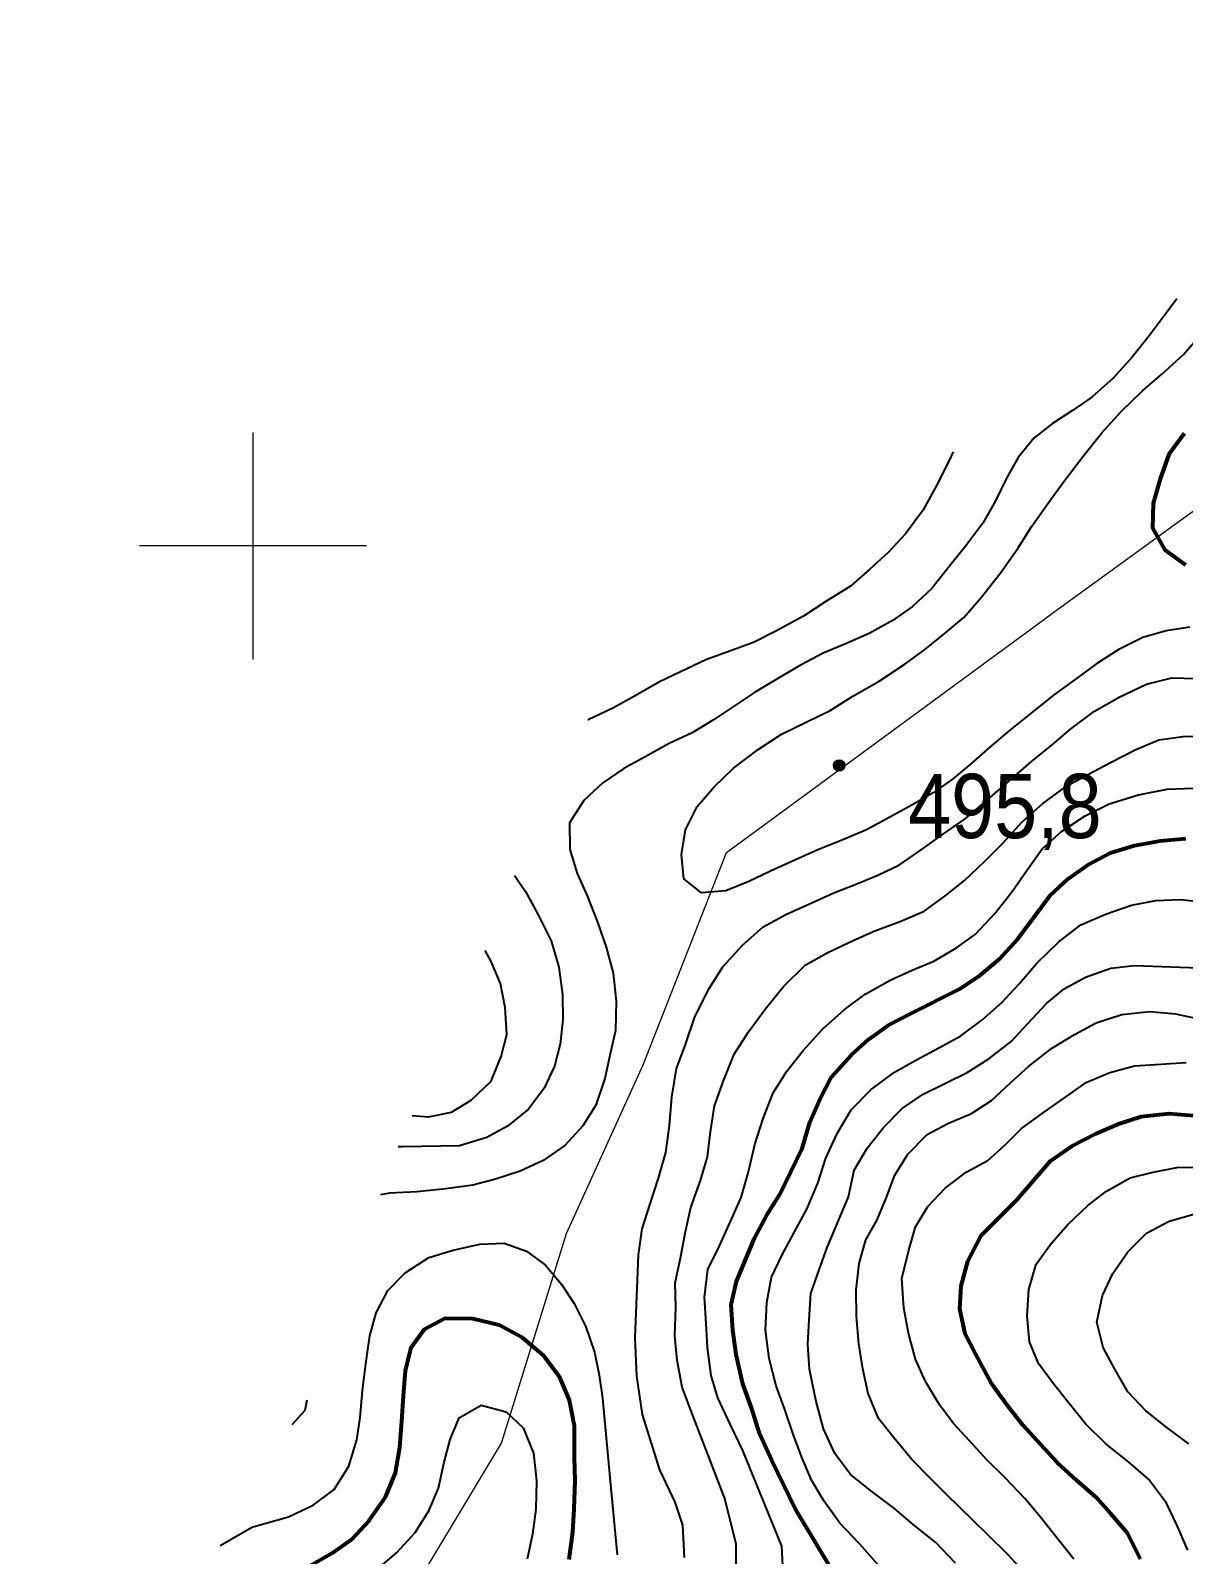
# Model space of a CAD drawing. Header units: metres. Extents: x 545098 to 555652, y 1854398 to 1862642.
# Drawn here: x 547941.1 to 548246.1, y 1860733.2 to 1861136.4 of the extents above; entities that cross this region are included whole.
import ezdxf
from ezdxf.enums import TextEntityAlignment as Align

# ---------------------------------------------------------------- set-up
doc = ezdxf.new("R2010")
doc.units = ezdxf.units.M
doc.header["$LTSCALE"] = 6.8
for name, color, linetype, lineweight in [('1', 7, 'Continuous', 25), ('2', 7, 'Continuous', 53), ('5', 7, 'Continuous', 13), ('52', 7, 'Continuous', 13), ('60', 7, 'Continuous', 13)]:
    doc.layers.add(name, color=color, linetype=linetype, lineweight=lineweight)

msp = doc.modelspace()

# ---------------------------------------------------------------- hatches: boundary and pattern name
at = {"layer": '5'}
msp.add_hatch(color=256, dxfattribs=at).paths.add_polyline_path([(548156.53, 1860941.93, 1), (548153.53, 1860941.93, 1)])

# ---------------------------------------------------------------- linework, layer by layer
at = {"layer": '1'}
msp.add_line((548000, 1860740.53), (547991.32, 1860735.46), dxfattribs=at)
for points in [[(548244.39, 1861065.4), (548241.51, 1861061.56), (548237.04, 1861055.58)], [(548237.04, 1861055.58), (548232.54, 1861049.94), (548227.49, 1861044.42), (548221.85, 1861039.36), (548216.77, 1861035.79), (548211.48, 1861032.36), (548206.59, 1861028.63), (548202.39, 1861023.38), (548199.28, 1861017.9), (548196.41, 1861011.91), (548192.99, 1861006.04), (548188.53, 1861000.06), (548184.18, 1860994.61), (548179.52, 1860988.78), (548174.39, 1860983.96), (548169.3, 1860980.38), (548162.96, 1860976.84), (548156.55, 1860974), (548150.8, 1860971.59), (548144.78, 1860968.44), (548138.8, 1860964.94), (548132.66, 1860961.25), (548121.78, 1860954.01), (548116.14, 1860950.55), (548110.08, 1860947.75), (548103.75, 1860944.21), (548098.08, 1860941.1), (548092.48, 1860937.29), (548087.51, 1860932.66), (548083.74, 1860926.75), (548083.82, 1860919.68), (548085.77, 1860913.34), (548088.38, 1860907.44), (548091.1, 1860900.48), (548093.43, 1860893.84), (548095.26, 1860886.96), (548096.08, 1860879.61), (548095.89, 1860871.8), (548094.46, 1860865.62), (548093.06, 1860859.09), (548090.65, 1860852.1), (548087.2, 1860846.58), (548082.46, 1860841.44), (548076.71, 1860837.44), (548070.65, 1860834.64), (548064.16, 1860832.5), (548058.13, 1860830.94), (548050.98, 1860829.96), (548043.29, 1860829.11), (548036.06, 1860828.83), (548033.69, 1860828.37)], [(548247.78, 1860978.55), (548241.52, 1860977.5), (548235.34, 1860975.75), (548228.97, 1860972.56), (548223.18, 1860968.91), (548217.78, 1860964.94), (548211.72, 1860960.54), (548206.36, 1860956.23), (548200.18, 1860951.29), (548195.01, 1860946.82), (548189.85, 1860942.35), (548184.99, 1860938.26), (548179.9, 1860934.69), (548174.07, 1860931.38), (548168.4, 1860928.27), (548162.22, 1860924.92), (548155.97, 1860922.28), (548149.36, 1860919.59), (548143.45, 1860916.99), (548136.89, 1860913.95), (548131.17, 1860911.19), (548125.07, 1860908.74), (548118.58, 1860908.19), (548113.92, 1860911.92), (548113.37, 1860918.41), (548114.42, 1860924.9), (548117.45, 1860931.08), (548121.84, 1860936.18), (548127.12, 1860941.19), (548133.65, 1860946.17), (548139.75, 1860950.21), (548146.47, 1860953.44), (548152.69, 1860956.44), (548158.63, 1860960.29), (548165.62, 1860964.26), (548172.38, 1860968.73), (548177.63, 1860972.5), (548183.15, 1860977.01), (548188, 1860981.09), (548192.55, 1860986.38), (548197.83, 1860992.99), (548202.41, 1860999.52), (548206.02, 1861005.24), (548210.92, 1861012.16), (548214.76, 1861017.37), (548219.54, 1861023.74), (548224.51, 1861029.96), (548229.56, 1861035.48), (548235.31, 1861041.08), (548240.32, 1861045.36), (548246.11, 1861050.61), (548251.12, 1861056.48)], [(548185.16, 1861024.87), (548184.05, 1861022.38), (548180.71, 1861015.81), (548177.18, 1861009.4), (548172.56, 1861003.22), (548167.97, 1860998.28), (548163.15, 1860993.85), (548157.99, 1860989.37), (548151.54, 1860985.29), (548145.59, 1860981.44), (548138.25, 1860977.43), (548132.38, 1860974.48), (548125.58, 1860971.95), (548119.79, 1860969.89), (548113.07, 1860966.66), (548107.51, 1860964.09), (548101.03, 1860960.36), (548095.2, 1860957.05), (548088.63, 1860954.02), (548088.52, 1860953.99)], [(548102.94, 1860819.34), (548105.03, 1860825.95), (548107.28, 1860832.75), (548109.19, 1860839.51), (548110.15, 1860846.7), (548110.73, 1860854.2), (548112.01, 1860861.78), (548114.34, 1860867.88), (548116.87, 1860875.42), (548120.63, 1860882.93), (548124.24, 1860888.64), (548129.45, 1860894.36), (548134.93, 1860899.22), (548141.1, 1860902.56), (548147.17, 1860905.36), (548153.58, 1860908.2), (548159.68, 1860910.65), (548165.27, 1860912.87), (548170.99, 1860915.63), (548176.74, 1860919.64), (548182.64, 1860923.84), (548188.39, 1860927.85), (548194.37, 1860932.94), (548199.7, 1860937.61), (548205.83, 1860942.89), (548211.35, 1860947.4), (548216.21, 1860951.49), (548222.58, 1860956.27), (548229.07, 1860960), (548236.3, 1860963.47), (548243.02, 1860965.1), (548249.59, 1860964.95)], [(548124.77, 1860748.04), (548116.04, 1860770.64), (548113.47, 1860777.47), (548112.14, 1860784.59), (548111.6, 1860791.08), (548111.83, 1860798.54), (548111.63, 1860805.07), (548113.03, 1860811.6), (548114.28, 1860818.24), (548115.83, 1860824.96), (548118.39, 1860832.15), (548120.18, 1860838.37), (548121.03, 1860845.02), (548122.04, 1860851.86), (548124.48, 1860858.51), (548127.24, 1860865.54), (548131.01, 1860871.45), (548135.47, 1860877.44), (548140.29, 1860883.46), (548146.04, 1860889.06), (548151.87, 1860892.37), (548157.58, 1860895.13), (548163.99, 1860897.97), (548171.3, 1860900.73), (548177.55, 1860903.38), (548182.95, 1860907.35), (548188.16, 1860911.47), (548193.44, 1860916.48), (548198.38, 1860921.46), (548203.43, 1860926.98), (548208.9, 1860931.84), (548215.12, 1860936.43), (548220.79, 1860939.54), (548226.82, 1860942.69), (548233.34, 1860946.08), (548239.6, 1860948.72), (548246.05, 1860949.62), (548253.47, 1860949.74)], [(548140.42, 1860724.8), (548139.91, 1860735.41), (548129.54, 1860760.76), (548126.31, 1860767.48), (548122.9, 1860774.66), (548121.14, 1860780.53), (548120.23, 1860787.95), (548119.88, 1860794.28), (548119.45, 1860801.32), (548120.27, 1860808.62), (548123.46, 1860815), (548126.29, 1860821.33), (548129.13, 1860827.67), (548131.03, 1860834.43), (548132.7, 1860841.7), (548134.95, 1860848.5), (548137.55, 1860855.34), (548141.16, 1860861.06), (548145.51, 1860866.5), (548150.72, 1860872.22), (548156.35, 1860877.27), (548161.9, 1860881.43), (548168.74, 1860885.2), (548174.3, 1860887.77), (548180.05, 1860890.18), (548186.03, 1860893.69), (548191.12, 1860897.26), (548196.17, 1860902.78), (548200.83, 1860908.62), (548204.42, 1860913.79), (548208.75, 1860919.88), (548213.86, 1860924.47), (548220.09, 1860928.56), (548226.46, 1860931.75), (548234.21, 1860934.16), (548241.78, 1860935.67), (548248.66, 1860935.9)], [(548069.13, 1860912.78), (548072.09, 1860908.61), (548075.44, 1860902.44), (548078.86, 1860895.56), (548080.89, 1860888.53), (548081.86, 1860881.37), (548081.9, 1860874.65), (548081.21, 1860868.2), (548079.73, 1860862.37), (548077.01, 1860856.58), (548072.86, 1860850.98), (548067.34, 1860846.47), (548061.82, 1860843.55), (548054.64, 1860841.33), (548039.43, 1860841.01), (548038.36, 1860841.07)], [(548165.27, 1860730.54), (548160.4, 1860736.02), (548155.19, 1860741.46), (548150.99, 1860747.37), (548147.73, 1860752.85), (548145.08, 1860759.1), (548142.83, 1860765.05), (548140.68, 1860771.54), (548138.39, 1860777.83), (548136.52, 1860785.06), (548135.51, 1860792.56), (548135.93, 1860799.87), (548137.13, 1860806.55), (548139.85, 1860812.34), (548143.23, 1860818.56), (548146.45, 1860824.59), (548149.4, 1860831.47), (548151.5, 1860838.08), (548154.49, 1860844.61), (548158.22, 1860850.87), (548163.46, 1860856.23), (548169.68, 1860860.82), (548175.35, 1860863.93), (548181.53, 1860867.28), (548187.2, 1860870.39), (548192.76, 1860874.55), (548198.08, 1860879.22), (548202.66, 1860884.15), (548207.36, 1860889.63), (548213.11, 1860895.23), (548218.98, 1860899.78), (548225.74, 1860902.66), (548232.38, 1860905), (548238.8, 1860906.24), (548245.33, 1860906.44), (548251.78, 1860905.74)], [(548042.12, 1860849.3), (548046.45, 1860848.97), (548052.53, 1860850.18), (548057.67, 1860853.42), (548062.97, 1860858.45), (548065.62, 1860864.96), (548067.09, 1860870.8), (548066.66, 1860877.86), (548065.41, 1860884.28), (548062.99, 1860890.05), (548061.37, 1860892.97)], [(548185.81, 1860730.91), (548180.6, 1860736.35), (548174.57, 1860741.16), (548169.67, 1860745.4), (548163.68, 1860749.86), (548158.05, 1860754.37), (548153.88, 1860759.93), (548150.85, 1860766.49), (548148.98, 1860773.72), (548147.15, 1860782.19), (548146.76, 1860788.88), (548147.11, 1860795.29), (548147.57, 1860802.25), (548149.7, 1860808.5), (548151.88, 1860814.41), (548154.67, 1860821.1), (548157.47, 1860827.78), (548158.98, 1860834.86), (548162.4, 1860840.73), (548166.75, 1860846.17), (548171.68, 1860851.15), (548177.28, 1860854.96), (548183.15, 1860857.92), (548188.86, 1860860.68), (548194.65, 1860864.33), (548200.51, 1860868.88), (548204.94, 1860873.63), (548209.84, 1860878.95), (548214.54, 1860882.84), (548220.21, 1860885.95), (548226.85, 1860888.29), (548233.15, 1860888.99), (548252.35, 1860888.3)], [(548204.15, 1860728.35), (548199.52, 1860733.32), (548194.35, 1860738.41), (548183.23, 1860749.21), (548178.84, 1860753.68), (548174.25, 1860758.3), (548169.55, 1860763.97), (548165.42, 1860769.18), (548162.74, 1860775.79), (548161.3, 1860782.35), (548160.21, 1860788.96), (548159.58, 1860796.15), (548159.5, 1860803.22), (548160.31, 1860810.22), (548162.1, 1860816.44), (548165.05, 1860821.72), (548167.42, 1860827.48), (548169.75, 1860833.58), (548173.2, 1860839.1), (548178.29, 1860844.27), (548183.81, 1860847.19), (548190.07, 1860849.83), (548195.35, 1860853.26), (548200.48, 1860858.08), (548205.14, 1860862.32), (548211.16, 1860867.06), (548217.3, 1860870.76), (548222.97, 1860873.87), (548229.81, 1860876.05), (548237.16, 1860876.87), (548243.96, 1860876.21), (548250.49, 1860874.81)], [(548188.65, 1860834.32), (548194.32, 1860837.43), (548198.83, 1860841.47), (548203.3, 1860845.87), (548209.36, 1860850.26), (548214.6, 1860854.03), (548220.35, 1860858.04), (548226.61, 1860860.68), (548233.14, 1860862.47), (548240.12, 1860862.95), (548246.8, 1860863.34)], [(548247.27, 1860734.31), (548244.39, 1860741.07), (548241.63, 1860746.78), (548236.85, 1860753.15), (548231.56, 1860757.7), (548225.53, 1860762.51), (548220.17, 1860767.76), (548215.85, 1860773.12), (548211.73, 1860778.33), (548207.76, 1860783.73), (548205.35, 1860789.48), (548204.77, 1860796.32), (548205.23, 1860803.27), (548207.13, 1860810.04), (548211.13, 1860815.44), (548215.52, 1860820.53), (548220.8, 1860825.55), (548225.7, 1860829.28), (548232.03, 1860832.82), (548238.05, 1860834.38), (548244.82, 1860835.67), (548251.73, 1860835.55)], [(548217.07, 1860731.96), (548212.94, 1860737.17), (548208.2, 1860743.19), (548204.12, 1860748.04), (548198.91, 1860753.48), (548194.12, 1860758.26), (548189.5, 1860763.23), (548185.26, 1860767.9), (548181.53, 1860772.79), (548177.83, 1860778.93), (548175.22, 1860784.84), (548173.39, 1860791.71), (548172.11, 1860798.48), (548171.6, 1860806.21), (548173.42, 1860813.67), (548175.21, 1860819.89), (548178.51, 1860825.22), (548183.09, 1860830.15), (548188.65, 1860834.32)], [(548247.49, 1860762.49), (548241.7, 1860766.8), (548236.06, 1860771.3), (548231.43, 1860776.27), (548227.93, 1860782.26), (548224.82, 1860787.93), (548223.19, 1860794.65), (548224.7, 1860801.73), (548227.42, 1860807.52), (548231.38, 1860813.27), (548236.31, 1860818.25), (548242.34, 1860821.4), (548248.86, 1860823.19)], [(548000, 1860740.53), (548003.16, 1860741.43), (548009.35, 1860743.18), (548015.94, 1860746.23), (548021.43, 1860750.41), (548025.36, 1860756.53), (548027.42, 1860763.5), (548028.35, 1860769.46), (548028.97, 1860776.63), (548029.79, 1860783.65), (548030.92, 1860791.05), (548032.55, 1860797.09), (548035.62, 1860803.03), (548040.23, 1860807.74), (548046.53, 1860811.75), (548052.92, 1860813.68), (548059.98, 1860815.32), (548066.4, 1860815.56), (548072.36, 1860813.44), (548077.36, 1860809.7), (548081.46, 1860804.84), (548084.93, 1860799.59), (548087.98, 1860793.41), (548090.32, 1860786.75), (548091.53, 1860780.67), (548092.39, 1860774.56), (548094.47, 1860752.59), (548096.3, 1860733.1)], [(548114.16, 1860732.38), (548113.66, 1860740.97), (548111.64, 1860747.03), (548107.6, 1860755.62), (548103.05, 1860770.27), (548101.54, 1860780.38), (548101.03, 1860790.48), (548101.93, 1860812.5), (548102.94, 1860819.34)], [(548014.22, 1860774.01), (548013.68, 1860771.28), (548010.29, 1860767.47)], [(548032.99, 1860729.41), (548038.02, 1860733.7), (548042.92, 1860739.04), (548046.54, 1860744.77), (548049.07, 1860750.73), (548050.47, 1860757.28), (548052.17, 1860763.59), (548054.5, 1860769.4), (548060.34, 1860772.71), (548066.93, 1860770.96), (548071.49, 1860766.68), (548074.18, 1860760.05), (548075, 1860752.69), (548074.77, 1860745.21), (548073.91, 1860738.54), (548072.51, 1860732)], [(548127.8, 1860726.82), (548127.8, 1860735.91), (548124.77, 1860748.04)]]:
    msp.add_lwpolyline(points, dxfattribs=at)
at = {"layer": '2'}
for points in [[(548246.69, 1860994.89), (548241.29, 1860998.89), (548237.98, 1861004.72), (548238.14, 1861011.29), (548239.92, 1861017.51), (548242.38, 1861024.46), (548246.38, 1861029.86)], [(548157.59, 1860721.76), (548143.48, 1860745.17), (548137.26, 1860758.11), (548133.99, 1860765.19), (548131.81, 1860772.02), (548129.52, 1860778.32), (548127.77, 1860786.09), (548126.87, 1860792.54), (548126.48, 1860799.23), (548127.91, 1860805.41), (548132.65, 1860816.91), (548136.03, 1860823.13), (548139.33, 1860828.46), (548142.36, 1860834.64), (548145.23, 1860840.63), (548147.29, 1860847.58), (548149.97, 1860853.73), (548153.03, 1860859.56), (548158.24, 1860865.27), (548162.9, 1860869.51), (548168.15, 1860873.28), (548174.17, 1860876.43), (548186.91, 1860882.81), (548192.35, 1860886.43), (548197.36, 1860890.71), (548202.26, 1860896.03), (548206.41, 1860901.63), (548210.73, 1860907.42), (548215.7, 1860912.05), (548220.79, 1860915.63), (548226.81, 1860918.78), (548233.14, 1860920.73), (548239.91, 1860922.01), (548246.75, 1860922.6)], [(548234.7, 1860731.98), (548231.28, 1860738.86), (548227, 1860743.87), (548222.96, 1860748.38), (548217.86, 1860752.77), (548212.73, 1860757.51), (548208.3, 1860762.32), (548203.67, 1860767.3), (548199.74, 1860772.35), (548195.35, 1860778.41), (548191.11, 1860786.26), (548188.39, 1860791.62), (548186.95, 1860798.18), (548187.33, 1860804.25), (548189.08, 1860810.82), (548192.57, 1860817.58), (548197.51, 1860822.56), (548202.13, 1860827.15), (548210.91, 1860837.33), (548216.66, 1860841.34), (548223.03, 1860844.53), (548228.94, 1860847.13), (548234.92, 1860849.04), (548242.27, 1860849.86), (548248.87, 1860849.36)], [(548015.19, 1860730.32), (548021.03, 1860733.63), (548026.13, 1860737.22), (548030.73, 1860742.17), (548035.01, 1860748.33), (548037.66, 1860754.84), (548038.86, 1860761.54), (548039.33, 1860768.51), (548039.83, 1860775.14), (548040.34, 1860781.76), (548041.78, 1860787.96), (548045.32, 1860792.79), (548050.85, 1860795.71), (548058.14, 1860795.64), (548065.07, 1860793.93), (548071.11, 1860790.7), (548076.8, 1860785.83), (548080.98, 1860780.26), (548083.63, 1860773.99), (548084.92, 1860767.21), (548084.96, 1860758.87), (548085.12, 1860752.67), (548084.89, 1860745.19), (548084.5, 1860739.11), (548083.53, 1860731.91)]]:
    msp.add_lwpolyline(points, dxfattribs=at)
at = {"layer": '5'}
msp.add_circle((548155.03, 1860941.93), 1.5, dxfattribs=at)
at = {"layer": '52'}
msp.add_lwpolyline([(547941.13, 1860307.95), (547948.15, 1860329.48), (547963.58, 1860400.7), (547967.7, 1860448.18), (547969.76, 1860497.72), (547964.6, 1860521.45), (547964.6, 1860546.22), (547968.72, 1860568.93), (547983.13, 1860602.99), (548000, 1860640.15), (548020.72, 1860684.92), (548037.22, 1860715.2), (548065.75, 1860762.67), (548082.87, 1860818.16), (548103.23, 1860862.75), (548125.23, 1860918.9), (548213.78, 1860983.86), (548256.77, 1861015.06), (548311.34, 1861045.47), (548331.58, 1861068.77), (548343, 1861081.46), (548364.22, 1861099.71), (548392.01, 1861124.24), (548411.82, 1861136.35)], dxfattribs=at)
at = {"layer": '60'}
for p, q in [((548000, 1860970), (548000, 1861030)), ((548030, 1861000), (547970, 1861000))]:
    msp.add_line(p, q, dxfattribs=at)

# ---------------------------------------------------------------- texts
at = {"layer": '5', "width": 0.9}
msp.add_text('495,8', height=17, dxfattribs=at).set_placement((548198.87, 1860922.71), align=Align.CENTER)

doc.saveas('drawing.dxf')
